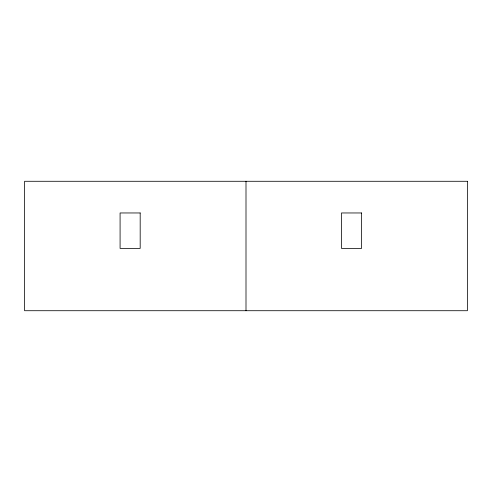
<?xml version="1.0" encoding="UTF-8"?>
<svg xmlns="http://www.w3.org/2000/svg" width="492" height="492" viewBox="0 0 492 492"><rect width="100%" height="100%" fill="white"/><g stroke="black" fill="none" stroke-linecap="round" stroke-linejoin="round"><path stroke-width="0.74" d="M246 181.284L246 310.716M467.4 181.284L24.6 181.284L24.6 310.716L467.4 310.716L467.4 181.284M140.183 212.962L120.085 212.962L120.085 248.386L140.183 248.386L140.183 212.962M361.583 212.962L341.485 212.962L341.485 248.386L361.583 248.386L361.583 212.962"/></g></svg>
